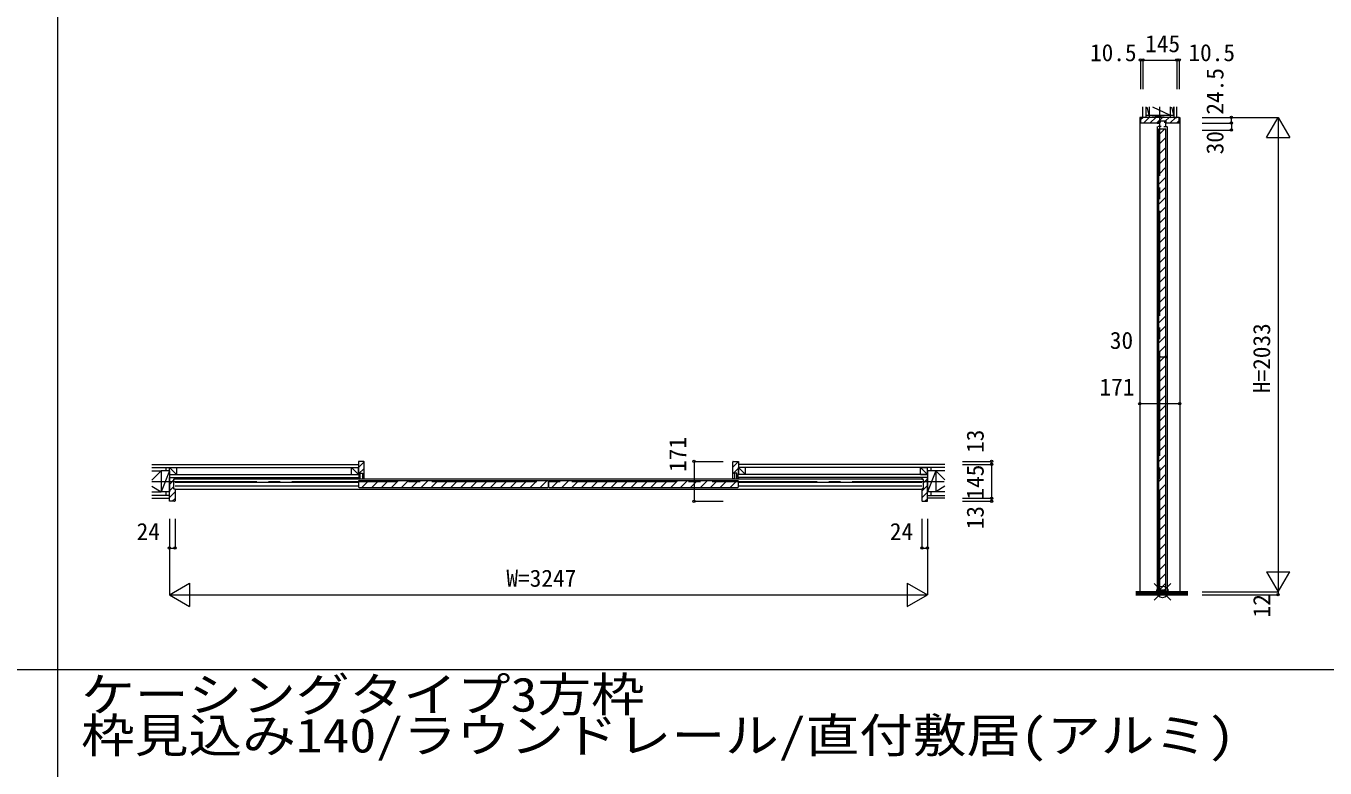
# Model space of a CAD drawing. Units: millimetres, scale not verified. Extents: x -21025 to 7656, y -14850 to 5150.
# Drawn here: x -15461 to -9897, y -12025 to -8846 of the extents above; entities that cross this region are included whole.
import ezdxf
from ezdxf.enums import TextEntityAlignment as Align

# ---------------------------------------------------------------- set-up
doc = ezdxf.new("R2010")
doc.units = ezdxf.units.MM
doc.header["$LTSCALE"] = 50
doc.linetypes.add('CHAIN2', pattern=[12, 9, -1, 1, -1])
doc.layers.add('0-0_0', color=7, linetype='Continuous')
for name, color, linetype, lineweight in [('0-1_YKK_F1', 7, 'Continuous', 9), ('0-2_YKK_IN', 7, 'Continuous', 9), ('0-4_YKK_N1', 2, 'Continuous', 9), ('0-5_YKK_B1', 4, 'Continuous', 9), ('0-6_YKK_C1', 4, 'Continuous', 9), ('0-7_YKK_Z1', 7, 'Continuous', 9)]:
    doc.layers.add(name, color=color, linetype=linetype, lineweight=lineweight)
doc.styles.add('ＭＳ ゴシック', font='')
doc.styles.get('ＭＳ ゴシック').set_extended_font_data('MS Gothic')

msp = doc.modelspace()

# ---------------------------------------------------------------- linework, layer by layer
at = {"layer": '0-1_YKK_F1'}
for p, q in [((-15325, -14850), (-15325, 4650)), ((-21025, -11602.5), (7475, -11602.5))]:
    msp.add_line(p, q, dxfattribs=at)
at = {"layer": '0-2_YKK_IN'}
for p, q in [((-10628.54, -11235.14), (-10557.83, -11305.86)), ((-10628.54, -11305.86), (-10557.83, -11235.14))]:
    msp.add_line(p, q, dxfattribs=at)
msp.add_circle((-10593.19, -11270.5), 25, dxfattribs=at)
at = {"layer": '0-4_YKK_N1'}
for p, q in [((-10677.19, -8992.26), (-10532.19, -8992.26)), ((-10677.19, -8992.26), (-10677.19, -9117.26)), ((-10532.19, -8992.26), (-10532.19, -9117.26)), ((-10423, -9262), (-10298, -9262)), ((-10298, -9262), (-10298, -9237.5)), ((-10298, -9262), (-10298, -9292)), ((-10148, -9324.1), (-10098, -9237.5)), ((-10098, -9237.5), (-10098, -11270.5)), ((-10423, -9292), (-10298, -9292)), ((-10148, -9324.1), (-10048, -9324.1)), ((-10608.19, -10263.47), (-10578.19, -10263.47)), ((-10690.19, -10463.47), (-10519.19, -10463.47)), ((-12599.18, -10711.5), (-12474.18, -10711.5)), ((-11449.92, -10711.5), (-11324.92, -10711.5)), ((-11449.92, -10724.5), (-11324.92, -10724.5)), ((-11324.92, -10724.5), (-11324.92, -10711.5)), ((-11449.92, -10869.5), (-11324.92, -10869.5)), ((-11449.92, -10882.5), (-11324.92, -10882.5)), ((-14846.68, -10957.5), (-14846.68, -11282.5)), ((-14822.68, -10957.5), (-14822.68, -11082.5)), ((-11623.68, -10957.5), (-11623.68, -11082.5)), ((-11599.68, -10957.5), (-11599.68, -11282.5)), ((-14846.68, -11082.5), (-14822.68, -11082.5)), ((-11623.68, -11082.5), (-11599.68, -11082.5)), ((-11686.29, -11232.5), (-11599.68, -11282.5)), ((-11686.29, -11232.5), (-11686.29, -11332.5)), ((-10148, -11183.9), (-10098, -11270.5)), ((-10148, -11183.9), (-10048, -11183.9)), ((-10098, -11270.5), (-10048, -11183.9)), ((-14846.68, -11282.5), (-11599.68, -11282.5)), ((-14846.68, -11282.5), (-14760.08, -11332.5)), ((-11686.29, -11332.5), (-11599.68, -11282.5)), ((-10423, -11270.5), (-10098, -11270.5)), ((-10423, -11282.5), (-10098, -11282.5)), ((-10098, -11270.5), (-10098, -11282.5))]:
    msp.add_line(p, q, dxfattribs=at)
for points in [[(-10677.19, -8992.26), (-10687.69, -8992.26), (-10687.69, -9117.26)], [(-10532.19, -8992.26), (-10521.69, -8992.26), (-10521.69, -9117.26)], [(-10423, -9237.5), (-10098, -9237.5), (-10048, -9324.1)], [(-12599.18, -10711.5), (-12599.18, -10882.5), (-12474.18, -10882.5)], [(-11324.92, -10724.5), (-11324.92, -10869.5), (-11324.92, -10882.5)], [(-14846.68, -11282.5), (-14760.08, -11232.5), (-14760.08, -11332.5)]]:
    msp.add_lwpolyline(points, dxfattribs=at)
for centre in [(-10687.69, -8992.26), (-10677.19, -8992.26), (-10532.19, -8992.26), (-10521.69, -8992.26), (-10298, -9237.5), (-10298, -9262), (-10298, -9292), (-10608.19, -10263.47), (-10578.19, -10263.47), (-10690.19, -10463.47), (-10519.19, -10463.47), (-12599.18, -10711.5), (-11324.92, -10711.5), (-11324.92, -10724.5), (-12599.18, -10882.5), (-11324.92, -10869.5), (-11324.92, -10882.5), (-14846.68, -11082.5), (-14822.68, -11082.5), (-11623.68, -11082.5), (-11599.68, -11082.5), (-10098, -11282.5)]:
    msp.add_circle(centre, 5, dxfattribs=at)
at = {"layer": '0-5_YKK_B1'}
for p, q in [((-14036.68, -10711.5), (-14036.68, -10736.5)), ((-14014.68, -10711.5), (-14036.68, -10711.5)), ((-14036.68, -10737.04), (-14012.73, -10713.09)), ((-14012.68, -10785.5), (-14012.68, -10713.5)), ((-12433.68, -10736.4), (-12409.68, -10712.4)), ((-12433.68, -10785.5), (-12433.68, -10713.5)), ((-12431.68, -10711.5), (-12409.68, -10711.5)), ((-12409.68, -10711.5), (-12409.68, -10736.5)), ((-14846.68, -10780.5), (-14829.68, -10780.5)), ((-14846.68, -10857.5), (-14846.68, -10780.5)), ((-14846.68, -10809.91), (-14828.68, -10791.91)), ((-14829.68, -10780.5), (-14822.68, -10780.5)), ((-14828.68, -10789.5), (-14828.68, -10827.5)), ((-14823.68, -10787.5), (-14826.68, -10787.5)), ((-14824.27, -10787.5), (-14822.68, -10785.91)), ((-14822.68, -10780.5), (-14822.68, -10786.5)), ((-14822.68, -10786), (-11623.68, -10786)), ((-14036.68, -10765.33), (-14012.68, -10741.33)), ((-14036.68, -10767.5), (-14033.68, -10767.5)), ((-14036.68, -10780.5), (-14036.68, -10785.5)), ((-14036.68, -10785.5), (-14029.43, -10785.5)), ((-14033.88, -10793.5), (-13226.48, -10793.5)), ((-14033.68, -10767.5), (-14033.68, -10780.5)), ((-14029.43, -10762), (-14019.93, -10762)), ((-14029.43, -10780.75), (-14029.43, -10762)), ((-14029.43, -10785.5), (-14029.43, -10780.75)), ((-14022.53, -10823.5), (-13992.53, -10793.5)), ((-14019.93, -10762), (-14019.93, -10780.75)), ((-14019.93, -10776.86), (-14012.68, -10769.61)), ((-14019.93, -10780.75), (-14019.93, -10785.5)), ((-14019.93, -10785.5), (-14012.68, -10785.5)), ((-13980.1, -10823.5), (-13950.1, -10793.5)), ((-13937.68, -10823.5), (-13907.68, -10793.5)), ((-13895.25, -10823.5), (-13865.25, -10793.5)), ((-13852.82, -10823.5), (-13822.82, -10793.5)), ((-13810.4, -10823.5), (-13780.4, -10793.5)), ((-13767.97, -10823.5), (-13737.97, -10793.5)), ((-13725.54, -10823.5), (-13695.54, -10793.5)), ((-13683.12, -10823.5), (-13653.12, -10793.5)), ((-13640.69, -10823.5), (-13610.69, -10793.5)), ((-13598.26, -10823.5), (-13568.26, -10793.5)), ((-13555.84, -10823.5), (-13525.84, -10793.5)), ((-13513.41, -10823.5), (-13483.41, -10793.5)), ((-13470.98, -10823.5), (-13440.98, -10793.5)), ((-13428.56, -10823.5), (-13398.56, -10793.5)), ((-13386.13, -10823.5), (-13356.13, -10793.5)), ((-13343.71, -10823.5), (-13313.71, -10793.5)), ((-13301.28, -10823.5), (-13271.28, -10793.5)), ((-13258.85, -10823.5), (-13228.85, -10793.5)), ((-13219.88, -10793.35), (-12412.48, -10793.35)), ((-13208.53, -10823.35), (-13178.53, -10793.35)), ((-13166.1, -10823.35), (-13136.1, -10793.35)), ((-13123.68, -10823.35), (-13093.67, -10793.35)), ((-13081.25, -10823.35), (-13051.25, -10793.35)), ((-13038.82, -10823.35), (-13008.82, -10793.35)), ((-12996.4, -10823.35), (-12966.4, -10793.35)), ((-12953.97, -10823.35), (-12923.97, -10793.35)), ((-12911.54, -10823.35), (-12881.54, -10793.35)), ((-12869.12, -10823.35), (-12839.12, -10793.35)), ((-12826.69, -10823.35), (-12796.69, -10793.35)), ((-12784.26, -10823.35), (-12754.26, -10793.35)), ((-12741.84, -10823.35), (-12711.84, -10793.35)), ((-12699.41, -10823.35), (-12669.41, -10793.35)), ((-12656.98, -10823.35), (-12626.98, -10793.35)), ((-12614.56, -10823.35), (-12584.56, -10793.35)), ((-12572.13, -10823.35), (-12542.13, -10793.35)), ((-12529.71, -10823.35), (-12499.71, -10793.35)), ((-12487.28, -10823.35), (-12457.28, -10793.35)), ((-12444.85, -10823.35), (-12414.85, -10793.35)), ((-12433.68, -10764.69), (-12409.68, -10740.69)), ((-12426.43, -10785.5), (-12433.68, -10785.5)), ((-12426.43, -10762), (-12426.43, -10780.75)), ((-12416.93, -10762), (-12426.43, -10762)), ((-12426.43, -10780.75), (-12426.43, -10785.5)), ((-12416.93, -10780.75), (-12416.93, -10762)), ((-12416.93, -10776.22), (-12412.68, -10771.97)), ((-12416.93, -10785.5), (-12416.93, -10780.75)), ((-12409.68, -10785.5), (-12416.93, -10785.5)), ((-12412.68, -10767.5), (-12412.68, -10780.5)), ((-12409.68, -10767.5), (-12412.68, -10767.5)), ((-12409.68, -10780.5), (-12409.68, -10785.5)), ((-11623.68, -10780.5), (-11623.68, -10786.5)), ((-11616.68, -10780.5), (-11623.68, -10780.5)), ((-11623.68, -10782.33), (-11621.86, -10780.5)), ((-11622.68, -10787.5), (-11619.68, -10787.5)), ((-11617.68, -10804.61), (-11599.68, -10786.61)), ((-11617.68, -10789.5), (-11617.68, -10827.5)), ((-11599.68, -10780.5), (-11616.68, -10780.5)), ((-11599.68, -10857.5), (-11599.68, -10780.5)), ((-14846.68, -10838.2), (-14828.68, -10820.2)), ((-14846.68, -10866.48), (-14822.68, -10842.48)), ((-14826.68, -10829.5), (-14823.68, -10829.5)), ((-14822.68, -10800), (-14037.18, -10800)), ((-14037.18, -10817), (-14822.68, -10817)), ((-14822.68, -10830.5), (-14822.68, -10880.5)), ((-14822.68, -10831), (-11623.68, -10831)), ((-14037.18, -10796.5), (-14037.18, -10820.2)), ((-14037.18, -10796.8), (-14037.18, -10820.2)), ((-14033.88, -10823.5), (-13226.48, -10823.5)), ((-13223.18, -10796.35), (-13223.18, -10820.05)), ((-13223.18, -10796.65), (-13223.18, -10820.05)), ((-13223.18, -10820.2), (-13223.18, -10796.8)), ((-13219.88, -10823.35), (-12412.48, -10823.35)), ((-12409.18, -10820.05), (-12409.18, -10796.65)), ((-12409.18, -10800), (-11623.68, -10800)), ((-11623.68, -10817), (-12409.18, -10817)), ((-11623.68, -10838.89), (-11599.68, -10814.89)), ((-11623.68, -10830.5), (-11623.68, -10880.5)), ((-11623.68, -10867.18), (-11599.68, -10843.18)), ((-11619.68, -10829.5), (-11622.68, -10829.5)), ((-14846.68, -10869.5), (-14846.68, -10857)), ((-14846.68, -10882.5), (-14846.68, -10857.5)), ((-14824.68, -10882.5), (-14846.68, -10882.5)), ((-14834.42, -10882.5), (-14822.68, -10870.77)), ((-11621.68, -10882.5), (-11599.68, -10882.5)), ((-11610.72, -10882.5), (-11599.68, -10871.46)), ((-11599.68, -10882.5), (-11599.68, -10857.5))]:
    msp.add_line(p, q, dxfattribs=at)
for centre, radius, start, end in [((-14014.68, -10713.5), 2, 0, 89.99998), ((-12431.68, -10713.5), 2, 90, 179.99998), ((-14826.68, -10789.5), 2, 90, 179.99998), ((-14823.68, -10786.5), 1, 270, 359.99998), ((-14033.88, -10796.8), 3.3, 90, 180), ((-13226.48, -10796.8), 3.3, 0, 90), ((-13219.88, -10796.65), 3.3, 90, 180), ((-12412.48, -10796.65), 3.3, 0, 90), ((-11622.68, -10786.5), 1, 180, 269.99998), ((-11619.68, -10789.5), 2, 0, 89.99998), ((-14826.68, -10827.5), 2, 180, 269.99998), ((-14823.68, -10830.5), 1, 0, 89.99998), ((-14033.88, -10820.2), 3.3, 180, 270), ((-13226.48, -10820.2), 3.3, 270, 0), ((-13219.88, -10820.05), 3.3, 180, 270), ((-12412.48, -10820.05), 3.3, 270, 0), ((-11622.68, -10830.5), 1, 90, 179.99998), ((-11619.68, -10827.5), 2, 270, 359.99998), ((-14824.68, -10880.5), 2, 270, 359.99998), ((-11621.68, -10880.5), 2, 180, 269.99998)]:
    msp.add_arc(centre, radius, start, end, dxfattribs=at)
at = {"layer": '0-6_YKK_C1'}
for p, q in [((-10690.19, -9237.5), (-10690.19, -11270.5)), ((-10687.69, -9237.5), (-10690.19, -9237.5)), ((-10687.69, -9237.5), (-10687.69, -9259.5)), ((-10662.69, -9237.5), (-10687.69, -9237.5)), ((-10687.69, -9247.17), (-10678.02, -9237.5)), ((-10685.69, -9261.5), (-10608.29, -9261.5)), ((-10664.69, -9237.5), (-10677.19, -9237.5)), ((-10664.69, -9237.5), (-10677.19, -9237.5)), ((-10673.74, -9261.5), (-10649.74, -9237.5)), ((-10546.69, -9237.5), (-10662.69, -9237.5)), ((-10645.41, -9261.5), (-10621.41, -9237.5)), ((-10617.12, -9261.5), (-10593.12, -9237.5)), ((-10615.99, -9261.7), (-10606.29, -9261.7)), ((-10614.19, -11267.5), (-10614.19, -9276.88)), ((-10599.39, -9276.7), (-10611.99, -9276.7)), ((-10608.29, -9261.5), (-10607.79, -9261)), ((-10608.19, -11261.5), (-10608.19, -9286.5)), ((-10608.19, -9286.5), (-10578.19, -9286.5)), ((-10608.19, -9311.91), (-10582.78, -9286.5)), ((-10607.79, -9253.1), (-10601.69, -9253.1)), ((-10607.79, -9261), (-10607.79, -9253.1)), ((-10606.29, -9258.2), (-10606.29, -9276.7)), ((-10600.59, -9258.2), (-10606.29, -9258.2)), ((-10602.59, -9258.2), (-10602.59, -9253.1)), ((-10601.69, -9253.1), (-10584.69, -9253.1)), ((-10601.69, -9253.1), (-10584.69, -9253.1)), ((-10586.99, -9276.7), (-10574.39, -9276.7)), ((-10585.79, -9258.2), (-10580.09, -9258.2)), ((-10584.69, -9253.1), (-10578.59, -9253.1)), ((-10583.79, -9253.1), (-10583.79, -9258.2)), ((-10580.44, -9253.1), (-10564.84, -9237.5)), ((-10580.09, -9258.2), (-10580.09, -9276.7)), ((-10570.39, -9261.7), (-10580.09, -9261.7)), ((-10578.59, -9253.1), (-10578.59, -9261)), ((-10578.59, -9261), (-10578.09, -9261.5)), ((-10578.19, -11261.5), (-10578.19, -9286.5)), ((-10578.09, -9261.5), (-10523.69, -9261.5)), ((-10572.19, -11267.5), (-10572.19, -9276.88)), ((-10559.69, -9237.5), (-10562.19, -9237.5)), ((-10560.55, -9261.5), (-10536.55, -9237.5)), ((-10521.69, -9237.5), (-10546.69, -9237.5)), ((-10544.69, -9237.5), (-10532.19, -9237.5)), ((-10532.27, -9261.5), (-10521.69, -9250.92)), ((-10521.69, -9237.5), (-10519.19, -9237.5)), ((-10521.69, -9259.5), (-10521.69, -9237.5)), ((-10519.19, -9237.5), (-10519.19, -11270.5)), ((-10608.19, -9354.34), (-10578.19, -9324.34)), ((-10608.19, -9396.77), (-10578.19, -9366.77)), ((-10608.19, -9439.19), (-10578.19, -9409.19)), ((-10608.19, -9481.62), (-10578.19, -9451.62)), ((-10608.19, -9524.05), (-10578.19, -9494.05)), ((-10608.19, -9566.47), (-10578.19, -9536.47)), ((-10608.19, -9608.9), (-10578.19, -9578.9)), ((-10608.19, -9651.33), (-10578.19, -9621.33)), ((-10608.19, -9693.75), (-10578.19, -9663.75)), ((-10608.19, -9736.18), (-10578.19, -9706.18)), ((-10608.19, -9778.61), (-10578.19, -9748.61)), ((-10608.19, -9821.03), (-10578.19, -9791.03)), ((-10608.19, -9863.46), (-10578.19, -9833.46)), ((-10608.19, -9905.88), (-10578.19, -9875.88)), ((-10608.19, -9948.31), (-10578.19, -9918.31)), ((-10608.19, -9990.74), (-10578.19, -9960.74)), ((-10608.19, -10033.16), (-10578.19, -10003.16)), ((-10608.19, -10075.59), (-10578.19, -10045.59)), ((-10608.19, -10118.02), (-10578.19, -10088.02)), ((-10608.19, -10160.44), (-10578.19, -10130.44)), ((-10608.19, -10202.87), (-10578.19, -10172.87)), ((-10608.19, -10245.3), (-10578.19, -10215.3)), ((-10608.19, -10287.72), (-10578.19, -10257.72)), ((-10608.19, -10330.15), (-10578.19, -10300.15)), ((-10608.19, -10372.58), (-10578.19, -10342.58)), ((-10608.19, -10415), (-10578.19, -10385)), ((-10608.19, -10457.43), (-10578.19, -10427.43)), ((-10608.19, -10499.85), (-10578.19, -10469.85)), ((-10608.19, -10542.28), (-10578.19, -10512.28)), ((-10608.19, -10584.71), (-10578.19, -10554.71)), ((-10608.19, -10627.13), (-10578.19, -10597.13)), ((-10608.19, -10669.56), (-10578.19, -10639.56)), ((-10608.19, -10711.99), (-10578.19, -10681.99)), ((-10608.19, -10754.41), (-10578.19, -10724.41)), ((-10608.19, -10796.84), (-10578.19, -10766.84)), ((-10608.19, -10839.27), (-10578.19, -10809.27)), ((-10608.19, -10881.69), (-10578.19, -10851.69)), ((-10608.19, -10924.12), (-10578.19, -10894.12)), ((-10608.19, -10966.54), (-10578.19, -10936.54)), ((-10608.19, -11008.97), (-10578.19, -10978.97)), ((-10608.19, -11051.4), (-10578.19, -11021.4)), ((-10608.19, -11093.82), (-10578.19, -11063.82)), ((-10608.19, -11136.25), (-10578.19, -11106.25)), ((-10608.19, -11178.68), (-10578.19, -11148.68)), ((-10608.19, -11221.1), (-10578.19, -11191.1)), ((-10606.16, -11261.5), (-10578.19, -11233.53)), ((-10615.69, -11269.83), (-10615.69, -11270.4)), ((-10612.98, -11266.28), (-10615.1, -11268.41)), ((-10612.49, -11267.13), (-10611.15, -11266.64)), ((-10612.49, -11270.5), (-10612.49, -11267.13)), ((-10573.89, -11270.5), (-10612.49, -11270.5)), ((-10601.19, -11265.7), (-10611.56, -11265.7)), ((-10610.69, -11265.7), (-10610.69, -11269)), ((-10608.19, -11261.5), (-10578.19, -11261.5)), ((-10601.19, -11265.7), (-10601.19, -11268.2)), ((-10601.19, -11268.2), (-10599.59, -11268.2)), ((-10601.09, -11265.5), (-10599.09, -11265.5)), ((-10599.09, -11265.5), (-10599.09, -11269.3)), ((-10599.09, -11269.3), (-10594.89, -11269.3)), ((-10594.89, -11269.3), (-10594.89, -11267.7)), ((-10591.49, -11267.7), (-10591.49, -11269.3)), ((-10591.49, -11269.3), (-10587.29, -11269.3)), ((-10587.29, -11265.5), (-10585.29, -11265.5)), ((-10587.29, -11269.3), (-10587.29, -11265.5)), ((-10586.79, -11268.2), (-10585.19, -11268.2)), ((-10585.19, -11268.2), (-10585.19, -11265.7)), ((-10585.19, -11265.7), (-10574.82, -11265.7)), ((-10575.69, -11265.7), (-10575.69, -11269)), ((-10575.23, -11266.64), (-10573.89, -11267.13)), ((-10573.89, -11267.13), (-10573.89, -11270.5)), ((-10573.4, -11266.28), (-10571.27, -11268.41)), ((-10570.69, -11269.83), (-10570.69, -11270.4))]:
    msp.add_line(p, q, dxfattribs=at)
for centre, radius, start, end in [((-10685.69, -9259.5), 2, 180, 269.99998), ((-10523.69, -9259.5), 2, 270, 359.99998), ((-10613.69, -11269.83), 2, 135, 180), ((-10611.56, -11267.7), 2, 89.99998, 134.99998), ((-10593.19, -11267.7), 1.7, 359.99998, 180), ((-10574.82, -11267.7), 2, 45, 90), ((-10572.69, -11269.83), 2, 359.99998, 44.99998)]:
    msp.add_arc(centre, radius, start, end, dxfattribs=at)
at = {"layer": '0-7_YKK_Z1'}
for p, q in [((-10677.19, -9237.5), (-10677.19, -9192.5)), ((-10664.69, -9192.5), (-10664.69, -9237.5)), ((-10664.69, -9192.5), (-10664.69, -9227.5)), ((-10664.69, -9227.5), (-10544.69, -9227.5)), ((-10649.69, -9227.5), (-10658.65, -9194.06)), ((-10649.69, -9192.88), (-10649.69, -9237.5)), ((-10649.69, -9227.5), (-10559.69, -9237.5)), ((-10636.26, -9191.95), (-10559.69, -9227.5)), ((-10559.69, -9192.88), (-10559.69, -9237.5)), ((-10544.69, -9227.5), (-10553.65, -9194.06)), ((-10544.69, -9192.5), (-10544.69, -9237.5)), ((-10544.69, -9227.5), (-10544.69, -9192.5)), ((-10532.19, -9237.5), (-10532.19, -9192.5)), ((-14922.59, -10724.5), (-14036.68, -10724.5)), ((-14922.59, -10737), (-14036.68, -10737)), ((-14861.68, -10737), (-14861.68, -10752)), ((-14846.68, -10737), (-14816.68, -10737)), ((-14846.68, -10768), (-14846.68, -10737)), ((-14066.68, -10737), (-14036.68, -10768)), ((-14066.68, -10768), (-14066.68, -10737)), ((-14036.68, -10724.5), (-14036.68, -10737)), ((-14036.68, -10736.5), (-14036.68, -10767.5)), ((-14036.68, -10768), (-14036.68, -10737)), ((-11524.92, -10724.5), (-12409.68, -10724.5)), ((-12409.68, -10724.5), (-12409.68, -10737)), ((-12409.68, -10736.5), (-12409.68, -10767.5)), ((-12409.68, -10737), (-12379.68, -10768)), ((-12409.68, -10768), (-12409.68, -10737)), ((-11524.92, -10737), (-12409.68, -10737)), ((-12379.68, -10768), (-12379.68, -10737)), ((-11629.68, -10737), (-11599.68, -10737)), ((-11629.68, -10737), (-11599.68, -10768)), ((-11629.68, -10768), (-11629.68, -10737)), ((-11584.68, -10737), (-11584.68, -10752)), ((-14922.59, -10791.91), (-14882.68, -10752)), ((-14846.68, -10752), (-14882.68, -10842)), ((-14846.68, -10752), (-14882.68, -10752)), ((-14882.68, -10752), (-14882.68, -10842)), ((-14846.68, -10752), (-14846.68, -10842)), ((-14846.68, -10768), (-14816.68, -10768)), ((-14846.68, -10780.5), (-14033.68, -10780.5)), ((-14816.68, -10768), (-14033.68, -10768)), ((-14033.68, -10780.5), (-14036.68, -10780.5)), ((-14033.68, -10780.5), (-14033.68, -10768)), ((-11599.68, -10768), (-12412.68, -10768)), ((-12412.68, -10780.5), (-12412.68, -10768)), ((-11599.68, -10780.5), (-12412.68, -10780.5)), ((-12412.68, -10780.5), (-12409.68, -10780.5)), ((-11563.68, -10752), (-11599.68, -10842)), ((-14922.59, -10817.09), (-14882.68, -10842)), ((-14922.59, -10842), (-14882.68, -10842)), ((-14846.68, -10842), (-14882.68, -10842)), ((-14861.68, -10842), (-14861.68, -10857)), ((-11584.68, -10842), (-11584.68, -10857)), ((-11524.92, -10818.24), (-11563.68, -10842)), ((-11524.92, -10842), (-11563.68, -10842)), ((-14846.68, -10857), (-14922.59, -10857)), ((-14922.59, -10869.5), (-14846.68, -10869.5)), ((-11599.68, -10857), (-11524.92, -10857)), ((-11524.92, -10869.5), (-11599.68, -10869.5)), ((-10485.14, -11270.5), (-10707.4, -11270.5)), ((-10485.14, -11273.5), (-10707.4, -11273.5)), ((-10485.14, -11276.5), (-10707.4, -11276.5)), ((-10485.14, -11279.5), (-10707.4, -11279.5)), ((-10707.4, -11282.5), (-10573.19, -11282.5)), ((-10578.39, -11282.5), (-10485.14, -11282.5))]:
    msp.add_line(p, q, dxfattribs=at)
at = {"layer": '0-7_YKK_Z1', "linetype": 'CHAIN2'}
for p, q in [((-10604.69, -11287.73), (-10604.69, -9191.95)), ((-10604.69, -11287.73), (-10604.69, -9191.95)), ((-14922.62, -10797), (-11528.22, -10797))]:
    msp.add_line(p, q, dxfattribs=at)
at = {"layer": '0-7_YKK_Z1'}
for points in [[(-14816.68, -10737), (-14816.68, -10768), (-14846.68, -10737)], [(-11629.68, -10768), (-11599.68, -10768), (-11599.68, -10737)], [(-14922.59, -10752), (-14882.68, -10752), (-14882.68, -10842)], [(-11525.26, -10790.43), (-11563.68, -10752), (-11563.68, -10842), (-11599.68, -10842)], [(-11563.68, -10752), (-11599.68, -10752), (-11599.68, -10842)], [(-11524.92, -10752), (-11563.68, -10752), (-11563.68, -10842)]]:
    msp.add_lwpolyline(points, dxfattribs=at)

# ---------------------------------------------------------------- texts
at = {"layer": '0-0_0', "style": 'ＭＳ ゴシック', "width": 1.15}
for s, p in [('ケーシングタイプ3方枠', (-15225, -11827.5)), ('枠見込み140/ラウンドレール/直付敷居(アルミ)', (-15225, -12002.5))]:
    msp.add_text(s, height=146.6, dxfattribs=at).set_placement(p, align=Align.BOTTOM_LEFT)
at = {"layer": '0-4_YKK_N1', "color": 4, "style": 'ＭＳ ゴシック'}
for s, p in [('145', (-10667.19, -8980.26)), ('10.5', (-10903.63, -9018.88)), ('10.5', (-10482.01, -9018.78)), ('30', (-10818.61, -10251.47)), ('171', (-10862.9, -10451.47)), ('24', (-14987.17, -11070.5)), ('24', (-11760.97, -11070.5)), ('W=3247', (-13403.18, -11270.5))]:
    msp.add_text(s, height=73.31, dxfattribs=at).set_placement(p, align=Align.BOTTOM_LEFT)
for s, p in [('24.5', (-10310, -9225.75)), ('30', (-10310, -9395.97)), ('H=2033', (-10110, -10419)), ('171', (-12611.18, -10756.66)), ('13', (-11336.92, -10675.1)), ('145', (-11336.92, -10875.03)), ('13', (-11336.92, -11002.5)), ('12', (-10109.82, -11379.8))]:
    msp.add_text(s, height=73.31, rotation=90, dxfattribs=at).set_placement(p, align=Align.BOTTOM_LEFT)

doc.saveas('drawing.dxf')
